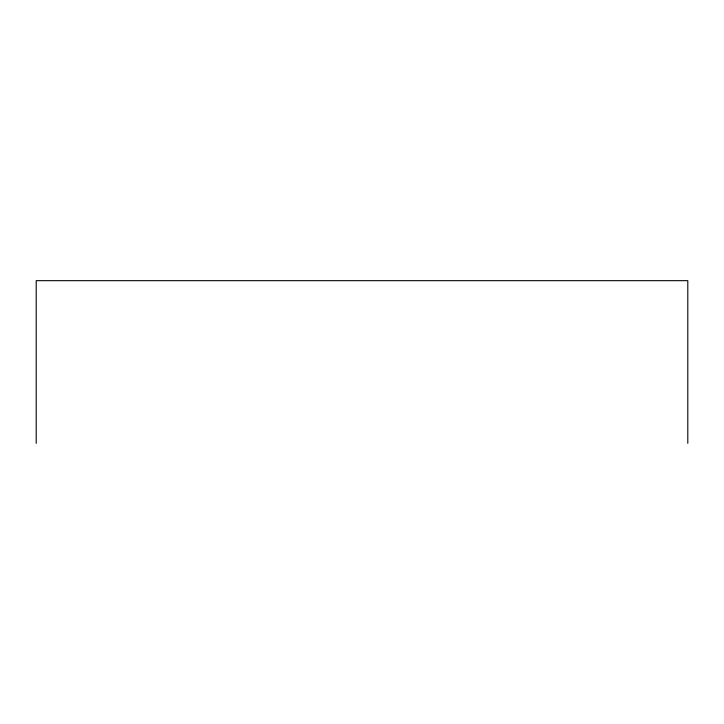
<?xml version="1.0" encoding="UTF-8"?>
<svg xmlns="http://www.w3.org/2000/svg" width="724" height="724" viewBox="0 0 724 724"><rect width="100%" height="100%" fill="white"/><g stroke="black" fill="none" stroke-linecap="round" stroke-linejoin="round"><path stroke-width="1.09" d="M687.8 443.332L687.8 280.668L36.2 280.668L36.2 443.332"/></g></svg>
